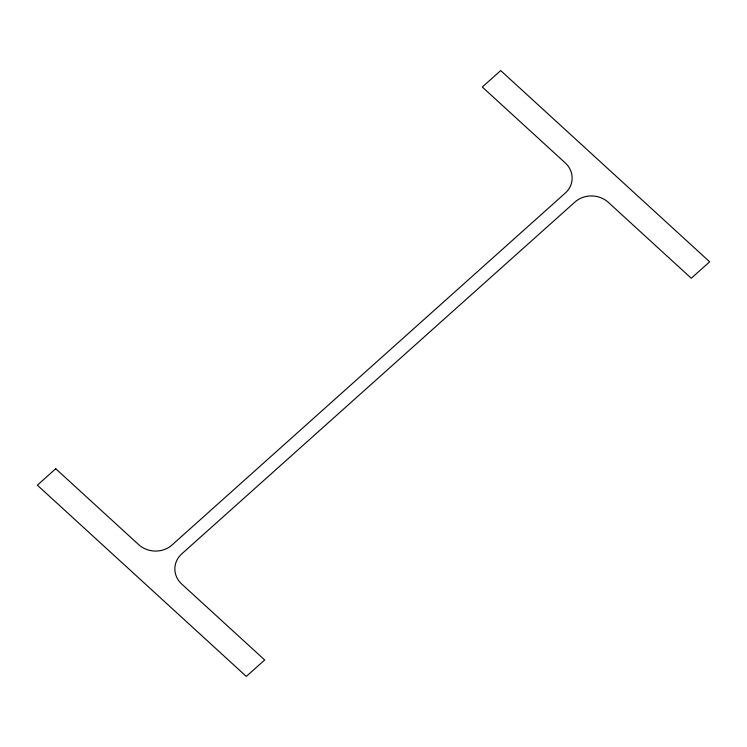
<?xml version="1.0" encoding="UTF-8"?>
<svg xmlns="http://www.w3.org/2000/svg" width="747" height="747" viewBox="0 0 747 747"><rect width="100%" height="100%" fill="white"/><g stroke="black" fill="none" stroke-linecap="round" stroke-linejoin="round"><path stroke-width="1.12" d="M55.736 468.743L37.35 485.195L246.305 676.427L264.69 659.974L181.782 584.098A23.587 21.318 4.3 0 1 181.717 553.929L575.013 201.979A23.587 21.318 4.3 0 1 608.347 202.372L691.264 278.257L709.65 261.805L500.695 70.573L482.31 87.025L565.218 162.902A23.587 21.318 4.3 0 1 565.283 193.071L171.987 545.021A23.587 21.318 4.3 0 1 138.653 544.628L55.736 468.743"/></g></svg>
